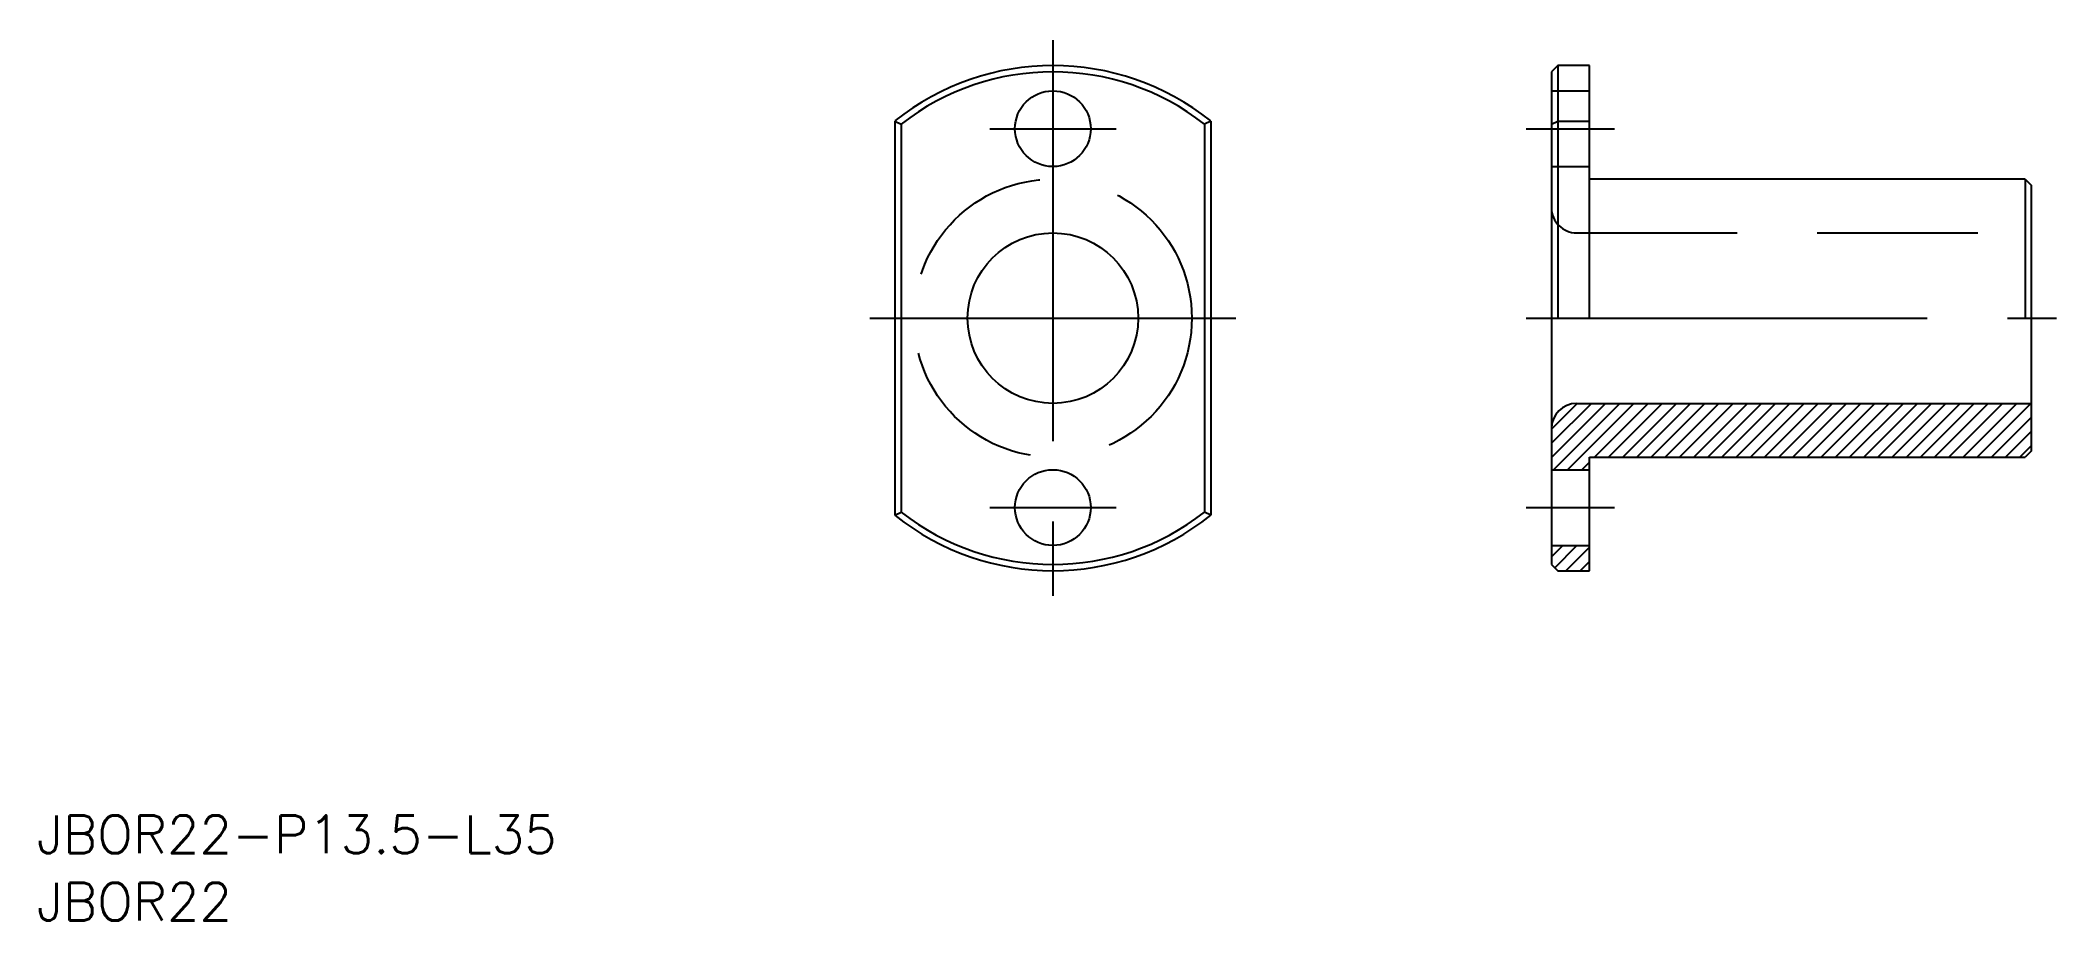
# Model space of a CAD drawing. Extents: x -80 to 79, y -48 to 22.
import ezdxf

# ---------------------------------------------------------------- set-up
doc = ezdxf.new("R2010")
doc.units = 0
doc.linetypes.add('CENTER', pattern=[50.8, 31.75, -6.35, 6.35, -6.35])
doc.linetypes.add('DASHED', pattern=[19.05, 12.7, -6.35])
doc.layers.get('0').update_dxf_attribs({"linetype": 'CONTINUOUS'})
doc.layers.add('CENTER', color=1, linetype='CENTER')
doc.styles.get("Standard").update_dxf_attribs({"font": 'txt.shx', "height": 3, "bigfont": 'bigfont.shx'})

msp = doc.modelspace()

# ---------------------------------------------------------------- linework, layer by layer
at = {"color": 7, "linetype": 'CONTINUOUS'}
for p, q in [((39.98, 20), (39.48, 19.5)), ((39.48, 19.5), (39.48, -19.5)), ((39.98, 20), (39.98, 0)), ((42.48, 20), (39.98, 20)), ((42.48, 0), (42.48, 20)), ((-12.5, 15.61), (-12.5, -15.61)), ((-12.5, 15.61), (-12, 15.37)), ((-12, 15.37), (-12, -15.37)), ((12.5, 15.61), (12, 15.37)), ((12, 15.37), (12, -15.37)), ((12.5, 15.61), (12.5, -15.61)), ((39.48, 15.37), (39.98, 15.61)), ((39.98, 15.61), (42.48, 15.61)), ((76.98, 11), (42.48, 11)), ((76.98, 11), (76.98, 0)), ((76.98, 11), (77.48, 10.5)), ((77.48, -10.5), (77.48, 10.5)), ((41.48, -6.75), (77.48, -6.75)), ((42.48, -11), (76.98, -11)), ((42.48, -20), (42.48, -11)), ((77.48, -10.5), (76.98, -11)), ((39.48, -12), (42.48, -12)), ((-12.5, -15.61), (-12, -15.37)), ((12.5, -15.61), (12, -15.37)), ((39.48, -18), (42.48, -18)), ((39.48, -19.5), (39.98, -20)), ((39.98, -20), (42.48, -20))]:
    msp.add_line(p, q, dxfattribs=at)
at = {"color": 3, "linetype": 'DASHED'}
for p, q in [((39.48, 18), (42.48, 18)), ((39.48, 12), (42.48, 12)), ((41.48, 6.75), (77.48, 6.75))]:
    msp.add_line(p, q, dxfattribs=at)
at = {"color": 3, "linetype": 'CONTINUOUS'}
for p, q in [((39.48, -8.79), (41.52, -6.75)), ((39.48, -9.91), (42.64, -6.75)), ((39.48, -11.03), (43.76, -6.75)), ((39.64, -12), (44.89, -6.75)), ((40.76, -12), (46.01, -6.75)), ((42.88, -11), (47.13, -6.75)), ((44, -11), (48.25, -6.75)), ((45.13, -11), (49.38, -6.75)), ((46.25, -11), (50.5, -6.75)), ((47.37, -11), (51.62, -6.75)), ((48.49, -11), (52.74, -6.75)), ((49.62, -11), (53.87, -6.75)), ((50.74, -11), (54.99, -6.75)), ((51.86, -11), (56.11, -6.75)), ((52.98, -11), (57.23, -6.75)), ((54.11, -11), (58.36, -6.75)), ((55.23, -11), (59.48, -6.75)), ((56.35, -11), (60.6, -6.75)), ((57.47, -11), (61.72, -6.75)), ((58.6, -11), (62.85, -6.75)), ((59.72, -11), (63.97, -6.75)), ((60.84, -11), (65.09, -6.75)), ((61.96, -11), (66.21, -6.75)), ((63.09, -11), (67.34, -6.75)), ((64.21, -11), (68.46, -6.75)), ((65.33, -11), (69.58, -6.75)), ((66.45, -11), (70.7, -6.75)), ((67.58, -11), (71.83, -6.75)), ((68.7, -11), (72.95, -6.75)), ((69.82, -11), (74.07, -6.75)), ((70.94, -11), (75.19, -6.75)), ((72.07, -11), (76.32, -6.75)), ((73.19, -11), (77.44, -6.75)), ((74.31, -11), (77.48, -7.83)), ((75.43, -11), (77.48, -8.95)), ((76.56, -11), (77.48, -10.08)), ((41.88, -12), (42.48, -11.4)), ((39.48, -18.89), (40.37, -18)), ((39.74, -19.76), (41.49, -18)), ((40.62, -20), (42.48, -18.14)), ((41.74, -20), (42.48, -19.26))]:
    msp.add_line(p, q, dxfattribs=at)
at = {"color": 7, "linetype": 'CONTINUOUS'}
for centre, radius in [((0, 15), 3), ((0, 0), 6.75), ((0, -15), 3)]:
    msp.add_circle(centre, radius, dxfattribs=at)
at = {"color": 3, "linetype": 'DASHED'}
msp.add_circle((0, 0), 11, dxfattribs=at)
at = {"color": 7, "linetype": 'CONTINUOUS'}
for centre, radius, start, end in [((0, 0), 20, 51.3178, 128.6822), ((0, 0), 19.5, 52.0201, 127.9799), ((41.48, -8.75), 2, 90, 180), ((0, 0), 20, 231.3178, 308.6822), ((0, 0), 19.5, 232.0201, 307.9799)]:
    msp.add_arc(centre, radius, start, end, dxfattribs=at)
at = {"color": 3, "linetype": 'DASHED'}
msp.add_arc((41.48, 8.75), 2, 180, 270, dxfattribs=at)
at = {"layer": 'CENTER', "color": 1, "linetype": 'CENTER'}
for p, q in [((0, 22), (0, -22)), ((-5, 15), (5, 15)), ((37.48, 15), (44.48, 15)), ((-14.5, 0), (14.5, 0)), ((37.48, 0), (79.48, 0)), ((-5, -15), (5, -15)), ((37.48, -15), (44.48, -15))]:
    msp.add_line(p, q, dxfattribs=at)

# ---------------------------------------------------------------- texts
at = {"color": 7, "linetype": 'CONTINUOUS'}
for s, p in [('JBOR22-P13.5-L35', (-80.43, -42.38)), ('JBOR22', (-80.43, -47.71))]:
    msp.add_text(s, height=3, dxfattribs=at).set_placement(p)

doc.saveas('drawing.dxf')
